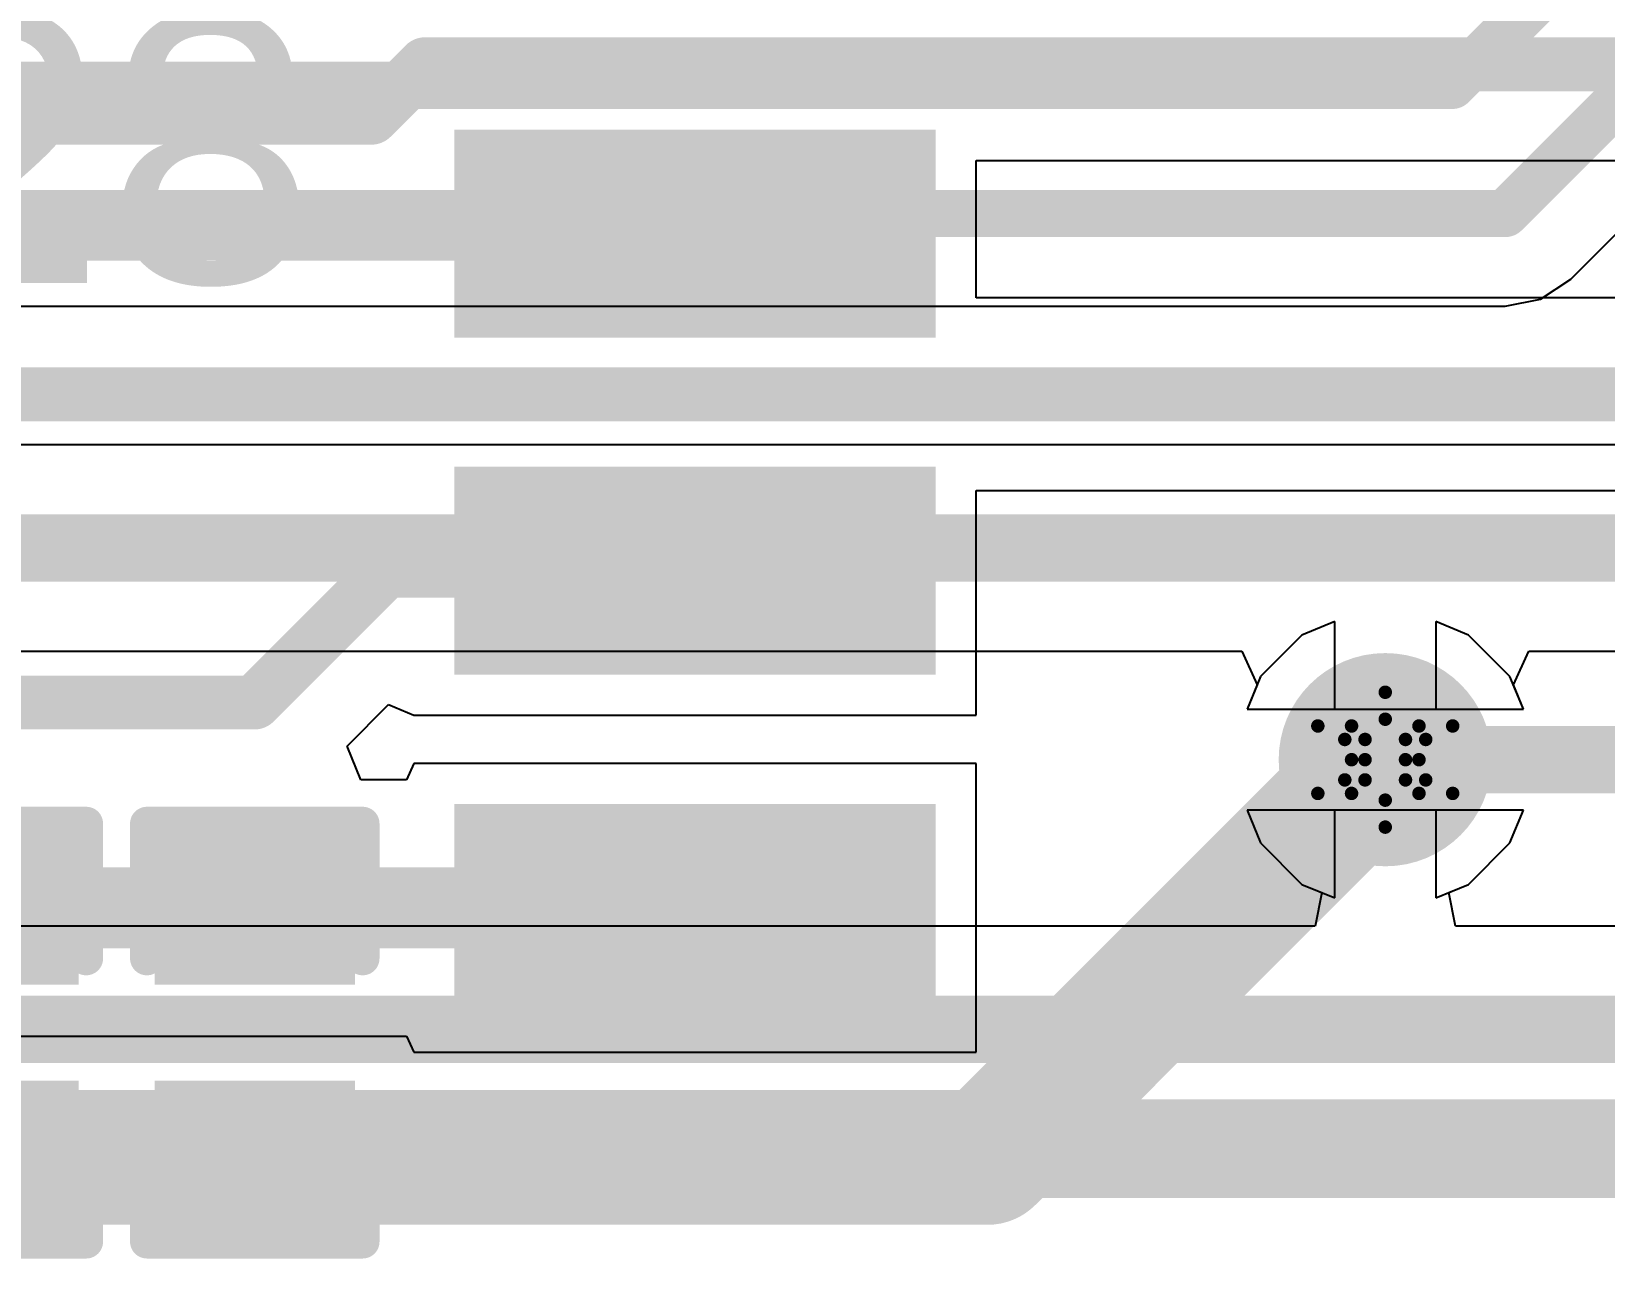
# Model space of a CAD drawing. Header units: inches. Extents: x -18 to 237, y -41 to 211.
# Drawn here: x 26.65 to 32.58, y 49.56 to 54.18 of the extents above; entities that cross this region are included whole.
import ezdxf

# ---------------------------------------------------------------- set-up
doc = ezdxf.new("R2010")
doc.units = ezdxf.units.IN
for name, color, linetype in [('Bottom Layer', 5, 'Continuous'), ('Bottom Solder', 6, 'Continuous'), ('Drill Drawing', 1, 'Continuous'), ('Top Layer', 1, 'Continuous'), ('Top Overlay', 2, 'Continuous'), ('Top Paste', 8, 'Continuous'), ('Top Solder', 216, 'Continuous'), ('Via Holes', 16, 'Continuous')]:
    doc.layers.add(name, color=color, linetype=linetype)
doc.styles.add('Arial', font='', dxfattribs={"height": 0.2})
doc.styles.get('Arial').set_extended_font_data('Arial')

# ---------------------------------------------------------------- blocks, each defined once
blk = doc.blocks.new('SOIC_8__208______29')
at = {"layer": 'Top Layer'}
for points in [[(2.8, 2.195), (4.41, 2.195), (4.41, 1.615), (2.8, 1.615)], [(2.8, 0.925), (4.41, 0.925), (4.41, 0.345), (2.8, 0.345)], [(2.8, -0.345), (4.41, -0.345), (4.41, -0.925), (2.8, -0.925)]]:
    blk.add_hatch(color=1, dxfattribs=at).paths.add_polyline_path(points)
at = {"layer": 'Top Paste'}
for points in [[(2.8, 2.195), (4.41, 2.195), (4.41, 1.615), (2.8, 1.615)], [(2.8, 0.925), (4.41, 0.925), (4.41, 0.345), (2.8, 0.345)], [(2.8, -0.345), (4.41, -0.345), (4.41, -0.925), (2.8, -0.925)]]:
    blk.add_hatch(color=8, dxfattribs=at).paths.add_polyline_path(points)
at = {"layer": 'Top Solder'}
for points in [[(2.6984, 2.2966), (4.5116, 2.2966), (4.5116, 1.5134), (2.6984, 1.5134)], [(2.6984, 1.0266), (4.5116, 1.0266), (4.5116, 0.2434), (2.6984, 0.2434)], [(2.6984, -0.2434), (4.5116, -0.2434), (4.5116, -1.0266), (2.6984, -1.0266)]]:
    blk.add_hatch(color=216, dxfattribs=at).paths.add_polyline_path(points)
at = {"layer": 'Top Overlay'}
blk.add_lwpolyline([(2.69, 2.69, 0.127, 0.127, 0), (-2.69, 2.69, 0.127, 0.127, 0)], format="xyseb", dxfattribs=at)
blk.add_lwpolyline([(2.6582, 2.69, 0.0635, 0.0635, 1), (2.7217, 2.69, 0.0635, 0.0635, 1)], format="xyseb", close=True, dxfattribs=at)
blk = doc.blocks.new('C___0402_128')
at = {"layer": 'Top Layer'}
for points in [[(-0.6985, -0.3175), (-0.6985, 0.3175), (-0.2413, 0.3175), (-0.2413, -0.3175)], [(0.2413, -0.3175), (0.2413, 0.3175), (0.6985, 0.3175), (0.6985, -0.3175)]]:
    blk.add_hatch(color=1, dxfattribs=at).paths.add_polyline_path(points)
at = {"layer": 'Top Paste'}
for points in [[(-0.6985, -0.3175), (-0.6985, 0.3175), (-0.2413, 0.3175), (-0.2413, -0.3175)], [(0.2413, -0.3175), (0.2413, 0.3175), (0.6985, 0.3175), (0.6985, -0.3175)]]:
    blk.add_hatch(color=8, dxfattribs=at).paths.add_polyline_path(points)
at = {"layer": 'Top Solder'}
for points in [[(-0.7585, -0.3775), (-0.7585, 0.3775), (-0.1813, 0.3775), (-0.1813, -0.3775)], [(0.1813, -0.3775), (0.1813, 0.3775), (0.7585, 0.3775), (0.7585, -0.3775)]]:
    blk.add_hatch(color=216, dxfattribs=at).paths.add_polyline_path(points)
at = {"layer": 'Top Overlay'}
for points in [[(-0.7874, 0.4064, 0.127, 0.127, 0), (-0.7874, -0.4064, 0.127, 0.127, 0)], [(-0.7874, 0.4064, 0.127, 0.127, 0), (-0.2794, 0.4064, 0.127, 0.127, 0)], [(0.2794, 0.4064, 0.127, 0.127, 0), (0.7874, 0.4064, 0.127, 0.127, 0)], [(0.7874, 0.4064, 0.127, 0.127, 0), (0.7874, -0.4064, 0.127, 0.127, 0)], [(-0.7874, -0.4064, 0.127, 0.127, 0), (-0.2794, -0.4064, 0.127, 0.127, 0)], [(0.2794, -0.4064, 0.127, 0.127, 0), (0.7874, -0.4064, 0.127, 0.127, 0)]]:
    blk.add_lwpolyline(points, format="xyseb", dxfattribs=at)
for points in [[(-0.8191, 0.4064, 0.0635, 0.0635, 1), (-0.7556, 0.4064, 0.0635, 0.0635, 1)], [(-0.8191, 0.4064, 0.0635, 0.0635, 1), (-0.7556, 0.4064, 0.0635, 0.0635, 1)], [(-0.3111, 0.4064, 0.0635, 0.0635, 1), (-0.2477, 0.4064, 0.0635, 0.0635, 1)], [(0.2477, 0.4064, 0.0635, 0.0635, 1), (0.3111, 0.4064, 0.0635, 0.0635, 1)], [(0.7556, 0.4064, 0.0635, 0.0635, 1), (0.8191, 0.4064, 0.0635, 0.0635, 1)], [(0.7556, 0.4064, 0.0635, 0.0635, 1), (0.8191, 0.4064, 0.0635, 0.0635, 1)], [(-0.8191, -0.4064, 0.0635, 0.0635, 1), (-0.7556, -0.4064, 0.0635, 0.0635, 1)], [(-0.8191, -0.4064, 0.0635, 0.0635, 1), (-0.7556, -0.4064, 0.0635, 0.0635, 1)], [(-0.3111, -0.4064, 0.0635, 0.0635, 1), (-0.2477, -0.4064, 0.0635, 0.0635, 1)], [(0.2477, -0.4064, 0.0635, 0.0635, 1), (0.3111, -0.4064, 0.0635, 0.0635, 1)], [(0.7556, -0.4064, 0.0635, 0.0635, 1), (0.8191, -0.4064, 0.0635, 0.0635, 1)], [(0.7556, -0.4064, 0.0635, 0.0635, 1), (0.8191, -0.4064, 0.0635, 0.0635, 1)]]:
    blk.add_lwpolyline(points, format="xyseb", close=True, dxfattribs=at)
blk = doc.blocks.new('C___0402_129')
at = {"layer": 'Top Layer'}
for points in [[(-0.6985, -0.3175), (-0.6985, 0.3175), (-0.2413, 0.3175), (-0.2413, -0.3175)], [(0.2413, -0.3175), (0.2413, 0.3175), (0.6985, 0.3175), (0.6985, -0.3175)]]:
    blk.add_hatch(color=1, dxfattribs=at).paths.add_polyline_path(points)
at = {"layer": 'Top Paste'}
for points in [[(-0.6985, -0.3175), (-0.6985, 0.3175), (-0.2413, 0.3175), (-0.2413, -0.3175)], [(0.2413, -0.3175), (0.2413, 0.3175), (0.6985, 0.3175), (0.6985, -0.3175)]]:
    blk.add_hatch(color=8, dxfattribs=at).paths.add_polyline_path(points)
at = {"layer": 'Top Solder'}
for points in [[(-0.7585, -0.3775), (-0.7585, 0.3775), (-0.1813, 0.3775), (-0.1813, -0.3775)], [(0.1813, -0.3775), (0.1813, 0.3775), (0.7585, 0.3775), (0.7585, -0.3775)]]:
    blk.add_hatch(color=216, dxfattribs=at).paths.add_polyline_path(points)
at = {"layer": 'Top Overlay'}
for points in [[(-0.7874, 0.4064, 0.127, 0.127, 0), (-0.7874, -0.4064, 0.127, 0.127, 0)], [(-0.7874, 0.4064, 0.127, 0.127, 0), (-0.2794, 0.4064, 0.127, 0.127, 0)], [(0.2794, 0.4064, 0.127, 0.127, 0), (0.7874, 0.4064, 0.127, 0.127, 0)], [(0.7874, 0.4064, 0.127, 0.127, 0), (0.7874, -0.4064, 0.127, 0.127, 0)], [(-0.7874, -0.4064, 0.127, 0.127, 0), (-0.2794, -0.4064, 0.127, 0.127, 0)], [(0.2794, -0.4064, 0.127, 0.127, 0), (0.7874, -0.4064, 0.127, 0.127, 0)]]:
    blk.add_lwpolyline(points, format="xyseb", dxfattribs=at)
for points in [[(-0.8191, 0.4064, 0.0635, 0.0635, 1), (-0.7556, 0.4064, 0.0635, 0.0635, 1)], [(-0.8191, 0.4064, 0.0635, 0.0635, 1), (-0.7556, 0.4064, 0.0635, 0.0635, 1)], [(-0.3111, 0.4064, 0.0635, 0.0635, 1), (-0.2477, 0.4064, 0.0635, 0.0635, 1)], [(0.2477, 0.4064, 0.0635, 0.0635, 1), (0.3111, 0.4064, 0.0635, 0.0635, 1)], [(0.7556, 0.4064, 0.0635, 0.0635, 1), (0.8191, 0.4064, 0.0635, 0.0635, 1)], [(0.7556, 0.4064, 0.0635, 0.0635, 1), (0.8191, 0.4064, 0.0635, 0.0635, 1)], [(-0.8191, -0.4064, 0.0635, 0.0635, 1), (-0.7556, -0.4064, 0.0635, 0.0635, 1)], [(-0.8191, -0.4064, 0.0635, 0.0635, 1), (-0.7556, -0.4064, 0.0635, 0.0635, 1)], [(-0.3111, -0.4064, 0.0635, 0.0635, 1), (-0.2477, -0.4064, 0.0635, 0.0635, 1)], [(0.2477, -0.4064, 0.0635, 0.0635, 1), (0.3111, -0.4064, 0.0635, 0.0635, 1)], [(0.7556, -0.4064, 0.0635, 0.0635, 1), (0.8191, -0.4064, 0.0635, 0.0635, 1)], [(0.7556, -0.4064, 0.0635, 0.0635, 1), (0.8191, -0.4064, 0.0635, 0.0635, 1)]]:
    blk.add_lwpolyline(points, format="xyseb", close=True, dxfattribs=at)

msp = doc.modelspace()

# ---------------------------------------------------------------- hatches: boundary and pattern name
at = {"layer": 'Bottom Layer'}
h = msp.add_hatch(color=5, dxfattribs=at)
edge = h.paths.add_edge_path()
edge.add_arc((31.75, 51.438), 0.3, 0, 360)
at = {"layer": 'Bottom Solder'}
h = msp.add_hatch(color=6, dxfattribs=at)
edge = h.paths.add_edge_path()
edge.add_arc((31.75, 51.438), 0.4016, 0, 360)
at = {"layer": 'Top Layer'}
h = msp.add_hatch(color=1, dxfattribs=at)
edge = h.paths.add_edge_path()
edge.add_arc((31.75, 51.438), 0.3, 0, 360)
at = {"layer": 'Top Solder'}
h = msp.add_hatch(color=216, dxfattribs=at)
edge = h.paths.add_edge_path()
edge.add_arc((31.75, 51.438), 0.4016, 0, 360)
at = {"layer": 'Via Holes'}
h = msp.add_hatch(color=7, dxfattribs=at)
edge = h.paths.add_edge_path()
edge.add_arc((31.75, 51.438), 0.15, 0, 360)

# ---------------------------------------------------------------- linework, layer by layer
at = {"layer": 'Bottom Layer'}
for p, q in [((32.4488, 53.2482), (38.3061, 59.1055)), ((32.3354, 53.1724), (32.4488, 53.2482)), ((32.2016, 53.1458), (32.3354, 53.1724)), ((22.6069, 53.1458), (32.2016, 53.1458)), ((33.9251, 52.6238), (26.5158, 52.6238)), ((26.5158, 51.8468), (31.2094, 51.8468)), ((31.2094, 51.8468), (31.2671, 51.7198)), ((32.2329, 51.7198), (32.2906, 51.8468)), ((32.2906, 51.8468), (34.086, 51.8468)), ((31.2671, 51.7198), (31.2293, 51.6285)), ((32.2707, 51.6285), (32.2329, 51.7198)), ((31.2293, 51.6285), (32.2707, 51.6285)), ((32.2707, 51.2475), (31.2293, 51.2475)), ((31.2293, 51.2475), (31.2803, 51.1242)), ((32.2197, 51.1242), (32.2707, 51.2475)), ((31.2803, 51.1242), (31.4362, 50.9683)), ((32.0638, 50.9683), (32.2197, 51.1242)), ((31.4362, 50.9683), (31.5107, 50.9375)), ((31.9893, 50.9375), (32.0638, 50.9683)), ((31.5107, 50.9375), (31.4855, 50.8105)), ((32.0145, 50.8105), (31.9893, 50.9375)), ((31.4855, 50.8105), (19.7189, 50.8105)), ((40.9871, 50.8105), (32.0145, 50.8105))]:
    msp.add_line(p, q, dxfattribs=at)
for points in [[(32.0017, 53.978, 0.1778, 0.1778, 0), (37.9614, 59.9377, 0.1778, 0.1778, 0)], [(32.2016, 53.4954, 0.1778, 0.1778, 0), (38.1613, 59.4551, 0.1778, 0.1778, 0)], [(22.2127, 53.978, 0.1778, 0.1778, 0), (32.0017, 53.978, 0.1778, 0.1778, 0)], [(22.4126, 53.4954, 0.1778, 0.1778, 0), (32.2016, 53.4954, 0.1778, 0.1778, 0)], [(26.1208, 52.2353, 0.254, 0.254, 0), (34.086, 52.2353, 0.254, 0.254, 0)], [(31.75, 51.438, 0.254, 0.254, 0), (35.306, 51.438, 0.254, 0.254, 0)], [(19.558, 50.422, 0.254, 0.254, 0), (41.148, 50.422, 0.254, 0.254, 0)], [(24.2147, 49.914, 0.254, 0.254, 0), (41.2518, 49.914, 0.254, 0.254, 0)]]:
    msp.add_lwpolyline(points, format="xyseb", dxfattribs=at)
for points in [[(31.9573, 53.978, 0.0889, 0.0889, 1), (32.0462, 53.978, 0.0889, 0.0889, 1)], [(31.9573, 53.978, 0.0889, 0.0889, 1), (32.0462, 53.978, 0.0889, 0.0889, 1)], [(32.1572, 53.4954, 0.0889, 0.0889, 1), (32.2461, 53.4954, 0.0889, 0.0889, 1)], [(32.1572, 53.4954, 0.0889, 0.0889, 1), (32.2461, 53.4954, 0.0889, 0.0889, 1)], [(31.6865, 51.438, 0.127, 0.127, 1), (31.8135, 51.438, 0.127, 0.127, 1)]]:
    msp.add_lwpolyline(points, format="xyseb", close=True, dxfattribs=at)
at = {"layer": 'Drill Drawing'}
for points in [[(31.623, 51.565, 0.0508, 0.0508, 0), (31.75, 51.692, 0.0508, 0.0508, 0)], [(31.75, 51.692, 0.0508, 0.0508, 0), (31.877, 51.565, 0.0508, 0.0508, 0)], [(31.496, 51.565, 0.0508, 0.0508, 0), (31.623, 51.438, 0.0508, 0.0508, 0)], [(31.496, 51.565, 0.0508, 0.0508, 0), (31.623, 51.565, 0.0508, 0.0508, 0)], [(31.6738, 51.5142, 0.0508, 0.0508, 0), (31.75, 51.5904, 0.0508, 0.0508, 0)], [(31.75, 51.5904, 0.0508, 0.0508, 0), (31.8262, 51.5142, 0.0508, 0.0508, 0)], [(31.877, 51.565, 0.0508, 0.0508, 0), (32.004, 51.565, 0.0508, 0.0508, 0)], [(31.877, 51.438, 0.0508, 0.0508, 0), (32.004, 51.565, 0.0508, 0.0508, 0)], [(31.5976, 51.5142, 0.0508, 0.0508, 0), (31.6738, 51.438, 0.0508, 0.0508, 0)], [(31.5976, 51.5142, 0.0508, 0.0508, 0), (31.6738, 51.5142, 0.0508, 0.0508, 0)], [(31.8262, 51.5142, 0.0508, 0.0508, 0), (31.9024, 51.5142, 0.0508, 0.0508, 0)], [(31.8262, 51.438, 0.0508, 0.0508, 0), (31.9024, 51.5142, 0.0508, 0.0508, 0)], [(31.496, 51.311, 0.0508, 0.0508, 0), (31.623, 51.438, 0.0508, 0.0508, 0)], [(31.5976, 51.3618, 0.0508, 0.0508, 0), (31.6738, 51.438, 0.0508, 0.0508, 0)], [(31.8262, 51.438, 0.0508, 0.0508, 0), (31.9024, 51.3618, 0.0508, 0.0508, 0)], [(31.877, 51.438, 0.0508, 0.0508, 0), (32.004, 51.311, 0.0508, 0.0508, 0)], [(31.5976, 51.3618, 0.0508, 0.0508, 0), (31.6738, 51.3618, 0.0508, 0.0508, 0)], [(31.6738, 51.3618, 0.0508, 0.0508, 0), (31.75, 51.2856, 0.0508, 0.0508, 0)], [(31.75, 51.2856, 0.0508, 0.0508, 0), (31.8262, 51.3618, 0.0508, 0.0508, 0)], [(31.8262, 51.3618, 0.0508, 0.0508, 0), (31.9024, 51.3618, 0.0508, 0.0508, 0)], [(31.496, 51.311, 0.0508, 0.0508, 0), (31.623, 51.311, 0.0508, 0.0508, 0)], [(31.623, 51.311, 0.0508, 0.0508, 0), (31.75, 51.184, 0.0508, 0.0508, 0)], [(31.75, 51.184, 0.0508, 0.0508, 0), (31.877, 51.311, 0.0508, 0.0508, 0)], [(31.877, 51.311, 0.0508, 0.0508, 0), (32.004, 51.311, 0.0508, 0.0508, 0)]]:
    msp.add_lwpolyline(points, format="xyseb", dxfattribs=at)
for points in [[(31.7373, 51.692, 0.0254, 0.0254, 1), (31.7627, 51.692, 0.0254, 0.0254, 1)], [(31.7373, 51.692, 0.0254, 0.0254, 1), (31.7627, 51.692, 0.0254, 0.0254, 1)], [(31.4833, 51.565, 0.0254, 0.0254, 1), (31.5087, 51.565, 0.0254, 0.0254, 1)], [(31.4833, 51.565, 0.0254, 0.0254, 1), (31.5087, 51.565, 0.0254, 0.0254, 1)], [(31.6103, 51.565, 0.0254, 0.0254, 1), (31.6357, 51.565, 0.0254, 0.0254, 1)], [(31.6103, 51.565, 0.0254, 0.0254, 1), (31.6357, 51.565, 0.0254, 0.0254, 1)], [(31.7373, 51.5904, 0.0254, 0.0254, 1), (31.7627, 51.5904, 0.0254, 0.0254, 1)], [(31.7373, 51.5904, 0.0254, 0.0254, 1), (31.7627, 51.5904, 0.0254, 0.0254, 1)], [(31.8643, 51.565, 0.0254, 0.0254, 1), (31.8897, 51.565, 0.0254, 0.0254, 1)], [(31.8643, 51.565, 0.0254, 0.0254, 1), (31.8897, 51.565, 0.0254, 0.0254, 1)], [(31.9913, 51.565, 0.0254, 0.0254, 1), (32.0167, 51.565, 0.0254, 0.0254, 1)], [(31.9913, 51.565, 0.0254, 0.0254, 1), (32.0167, 51.565, 0.0254, 0.0254, 1)], [(31.5849, 51.5142, 0.0254, 0.0254, 1), (31.6103, 51.5142, 0.0254, 0.0254, 1)], [(31.5849, 51.5142, 0.0254, 0.0254, 1), (31.6103, 51.5142, 0.0254, 0.0254, 1)], [(31.6611, 51.5142, 0.0254, 0.0254, 1), (31.6865, 51.5142, 0.0254, 0.0254, 1)], [(31.6611, 51.5142, 0.0254, 0.0254, 1), (31.6865, 51.5142, 0.0254, 0.0254, 1)], [(31.8135, 51.5142, 0.0254, 0.0254, 1), (31.8389, 51.5142, 0.0254, 0.0254, 1)], [(31.8135, 51.5142, 0.0254, 0.0254, 1), (31.8389, 51.5142, 0.0254, 0.0254, 1)], [(31.8897, 51.5142, 0.0254, 0.0254, 1), (31.9151, 51.5142, 0.0254, 0.0254, 1)], [(31.8897, 51.5142, 0.0254, 0.0254, 1), (31.9151, 51.5142, 0.0254, 0.0254, 1)], [(31.6103, 51.438, 0.0254, 0.0254, 1), (31.6357, 51.438, 0.0254, 0.0254, 1)], [(31.6103, 51.438, 0.0254, 0.0254, 1), (31.6357, 51.438, 0.0254, 0.0254, 1)], [(31.6611, 51.438, 0.0254, 0.0254, 1), (31.6865, 51.438, 0.0254, 0.0254, 1)], [(31.6611, 51.438, 0.0254, 0.0254, 1), (31.6865, 51.438, 0.0254, 0.0254, 1)], [(31.8135, 51.438, 0.0254, 0.0254, 1), (31.8389, 51.438, 0.0254, 0.0254, 1)], [(31.8135, 51.438, 0.0254, 0.0254, 1), (31.8389, 51.438, 0.0254, 0.0254, 1)], [(31.8643, 51.438, 0.0254, 0.0254, 1), (31.8897, 51.438, 0.0254, 0.0254, 1)], [(31.8643, 51.438, 0.0254, 0.0254, 1), (31.8897, 51.438, 0.0254, 0.0254, 1)], [(31.5849, 51.3618, 0.0254, 0.0254, 1), (31.6103, 51.3618, 0.0254, 0.0254, 1)], [(31.5849, 51.3618, 0.0254, 0.0254, 1), (31.6103, 51.3618, 0.0254, 0.0254, 1)], [(31.6611, 51.3618, 0.0254, 0.0254, 1), (31.6865, 51.3618, 0.0254, 0.0254, 1)], [(31.6611, 51.3618, 0.0254, 0.0254, 1), (31.6865, 51.3618, 0.0254, 0.0254, 1)], [(31.8135, 51.3618, 0.0254, 0.0254, 1), (31.8389, 51.3618, 0.0254, 0.0254, 1)], [(31.8135, 51.3618, 0.0254, 0.0254, 1), (31.8389, 51.3618, 0.0254, 0.0254, 1)], [(31.8897, 51.3618, 0.0254, 0.0254, 1), (31.9151, 51.3618, 0.0254, 0.0254, 1)], [(31.8897, 51.3618, 0.0254, 0.0254, 1), (31.9151, 51.3618, 0.0254, 0.0254, 1)], [(31.4833, 51.311, 0.0254, 0.0254, 1), (31.5087, 51.311, 0.0254, 0.0254, 1)], [(31.4833, 51.311, 0.0254, 0.0254, 1), (31.5087, 51.311, 0.0254, 0.0254, 1)], [(31.6103, 51.311, 0.0254, 0.0254, 1), (31.6357, 51.311, 0.0254, 0.0254, 1)], [(31.6103, 51.311, 0.0254, 0.0254, 1), (31.6357, 51.311, 0.0254, 0.0254, 1)], [(31.8643, 51.311, 0.0254, 0.0254, 1), (31.8897, 51.311, 0.0254, 0.0254, 1)], [(31.8643, 51.311, 0.0254, 0.0254, 1), (31.8897, 51.311, 0.0254, 0.0254, 1)], [(31.9913, 51.311, 0.0254, 0.0254, 1), (32.0167, 51.311, 0.0254, 0.0254, 1)], [(31.9913, 51.311, 0.0254, 0.0254, 1), (32.0167, 51.311, 0.0254, 0.0254, 1)], [(31.7373, 51.2856, 0.0254, 0.0254, 1), (31.7627, 51.2856, 0.0254, 0.0254, 1)], [(31.7373, 51.2856, 0.0254, 0.0254, 1), (31.7627, 51.2856, 0.0254, 0.0254, 1)], [(31.7373, 51.184, 0.0254, 0.0254, 1), (31.7627, 51.184, 0.0254, 0.0254, 1)], [(31.7373, 51.184, 0.0254, 0.0254, 1), (31.7627, 51.184, 0.0254, 0.0254, 1)]]:
    msp.add_lwpolyline(points, format="xyseb", close=True, dxfattribs=at)
at = {"layer": 'Top Layer'}
for p, q in [((30.2088, 53.1773), (30.2088, 53.6951)), ((30.2088, 53.6951), (33.9755, 53.6951)), ((33.5807, 53.1773), (30.2088, 53.1773)), ((30.2088, 51.6057), (30.2088, 52.4521)), ((30.2088, 52.4521), (33.4306, 52.4521)), ((31.5595, 51.9587), (31.4362, 51.9077)), ((31.5595, 51.6285), (31.5595, 51.9587)), ((32.0638, 51.9077), (31.9405, 51.9587)), ((31.9405, 51.9587), (31.9405, 51.6285)), ((31.4362, 51.9077), (31.2803, 51.7518)), ((32.2197, 51.7518), (32.0638, 51.9077)), ((31.2803, 51.7518), (31.2293, 51.6285)), ((32.2707, 51.6285), (32.2197, 51.7518)), ((27.8387, 51.4893), (27.9949, 51.6454)), ((27.9949, 51.6454), (28.0908, 51.6057)), ((31.2293, 51.6285), (31.5595, 51.6285)), ((31.9405, 51.6285), (32.2707, 51.6285)), ((28.0908, 51.6057), (28.0908, 51.6057)), ((28.0908, 51.6057), (30.2088, 51.6057)), ((27.8913, 51.3623), (27.8387, 51.4893)), ((28.0908, 51.4237), (28.0627, 51.3623)), ((30.2088, 51.4237), (28.0908, 51.4237)), ((30.2088, 50.3357), (30.2088, 51.4237)), ((28.0627, 51.3623), (27.8913, 51.3623)), ((31.5595, 51.2475), (31.2293, 51.2475)), ((31.2293, 51.2475), (31.2803, 51.1242)), ((31.5595, 50.9173), (31.5595, 51.2475)), ((32.2707, 51.2475), (31.9405, 51.2475)), ((31.9405, 51.2475), (31.9405, 50.9173)), ((32.2197, 51.1242), (32.2707, 51.2475)), ((31.2803, 51.1242), (31.4362, 50.9683)), ((32.0638, 50.9683), (32.2197, 51.1242)), ((31.4362, 50.9683), (31.5595, 50.9173)), ((31.9405, 50.9173), (32.0638, 50.9683)), ((25.8783, 50.3971), (28.0627, 50.3971)), ((28.0627, 50.3971), (28.0908, 50.3357)), ((28.0908, 50.3357), (30.2088, 50.3357))]:
    msp.add_line(p, q, dxfattribs=at)
for points in [[(27.931, 53.8564, 0.2032, 0.2032, 0), (28.1323, 54.0577, 0.2032, 0.2032, 0)], [(28.1323, 54.0577, 0.2032, 0.2032, 0), (34.1257, 54.0577, 0.2032, 0.2032, 0)], [(25.1447, 53.8564, 0.2032, 0.2032, 0), (27.931, 53.8564, 0.2032, 0.2032, 0)], [(25.0406, 53.4197, 0.2032, 0.2032, 0), (29.1498, 53.4197, 0.2032, 0.2032, 0)], [(25.1171, 52.8147, 0.2032, 0.2032, 0), (33.5807, 52.8147, 0.2032, 0.2032, 0)], [(27.4902, 51.6535, 0.2032, 0.2032, 0), (27.9864, 52.1497, 0.2032, 0.2032, 0)], [(27.9864, 52.1497, 0.2032, 0.2032, 0), (29.1498, 52.1497, 0.2032, 0.2032, 0)], [(25.2589, 51.6535, 0.2032, 0.2032, 0), (27.4902, 51.6535, 0.2032, 0.2032, 0)], [(30.2519, 49.9399, 0.508, 0.508, 0), (31.75, 51.438, 0.508, 0.508, 0)], [(26.4498, 50.8797, 0.3048, 0.3048, 0), (27.4912, 50.8797, 0.3048, 0.3048, 0)], [(27.4912, 50.8797, 0.3048, 0.3048, 0), (29.1498, 50.8797, 0.3048, 0.3048, 0)], [(26.4498, 49.9399, 0.508, 0.508, 0), (27.4912, 49.9399, 0.508, 0.508, 0)], [(27.4912, 49.9399, 0.508, 0.508, 0), (30.2519, 49.9399, 0.508, 0.508, 0)]]:
    msp.add_lwpolyline(points, format="xyseb", dxfattribs=at)
for points in [[(28.0815, 54.0577, 0.1016, 0.1016, 1), (28.1831, 54.0577, 0.1016, 0.1016, 1)], [(28.0815, 54.0577, 0.1016, 0.1016, 1), (28.1831, 54.0577, 0.1016, 0.1016, 1)], [(27.8802, 53.8564, 0.1016, 0.1016, 1), (27.9818, 53.8564, 0.1016, 0.1016, 1)], [(27.8802, 53.8564, 0.1016, 0.1016, 1), (27.9818, 53.8564, 0.1016, 0.1016, 1)], [(29.099, 53.4197, 0.1016, 0.1016, 1), (29.2006, 53.4197, 0.1016, 0.1016, 1)], [(27.9356, 52.1497, 0.1016, 0.1016, 1), (28.0372, 52.1497, 0.1016, 0.1016, 1)], [(27.9356, 52.1497, 0.1016, 0.1016, 1), (28.0372, 52.1497, 0.1016, 0.1016, 1)], [(29.099, 52.1497, 0.1016, 0.1016, 1), (29.2006, 52.1497, 0.1016, 0.1016, 1)], [(27.4394, 51.6535, 0.1016, 0.1016, 1), (27.541, 51.6535, 0.1016, 0.1016, 1)], [(27.4394, 51.6535, 0.1016, 0.1016, 1), (27.541, 51.6535, 0.1016, 0.1016, 1)], [(31.623, 51.438, 0.254, 0.254, 1), (31.877, 51.438, 0.254, 0.254, 1)], [(27.415, 50.8797, 0.1524, 0.1524, 1), (27.5674, 50.8797, 0.1524, 0.1524, 1)], [(27.415, 50.8797, 0.1524, 0.1524, 1), (27.5674, 50.8797, 0.1524, 0.1524, 1)], [(29.0736, 50.8797, 0.1524, 0.1524, 1), (29.226, 50.8797, 0.1524, 0.1524, 1)], [(26.3228, 49.9399, 0.254, 0.254, 1), (26.5768, 49.9399, 0.254, 0.254, 1)], [(27.3642, 49.9399, 0.254, 0.254, 1), (27.6182, 49.9399, 0.254, 0.254, 1)], [(27.3642, 49.9399, 0.254, 0.254, 1), (27.6182, 49.9399, 0.254, 0.254, 1)], [(30.1249, 49.9399, 0.254, 0.254, 1), (30.3789, 49.9399, 0.254, 0.254, 1)], [(30.1249, 49.9399, 0.254, 0.254, 1), (30.3789, 49.9399, 0.254, 0.254, 1)]]:
    msp.add_lwpolyline(points, format="xyseb", close=True, dxfattribs=at)

# ---------------------------------------------------------------- block references
for name, p, rotation in [('SOIC_8__208______29', (32.7548, 52.7847), 180), ('C___0402_129', (26.4498, 50.4098), 90), ('C___0402_128', (27.4912, 50.4098), 90)]:
    msp.add_blockref(name, p, dxfattribs=dict(rotation=rotation))

# ---------------------------------------------------------------- texts
at = {"layer": 'Top Overlay', "style": 'Arial'}
msp.add_text('R28', height=1.016, dxfattribs=at).set_placement((25.1164, 53.2337))

doc.saveas('drawing.dxf')
